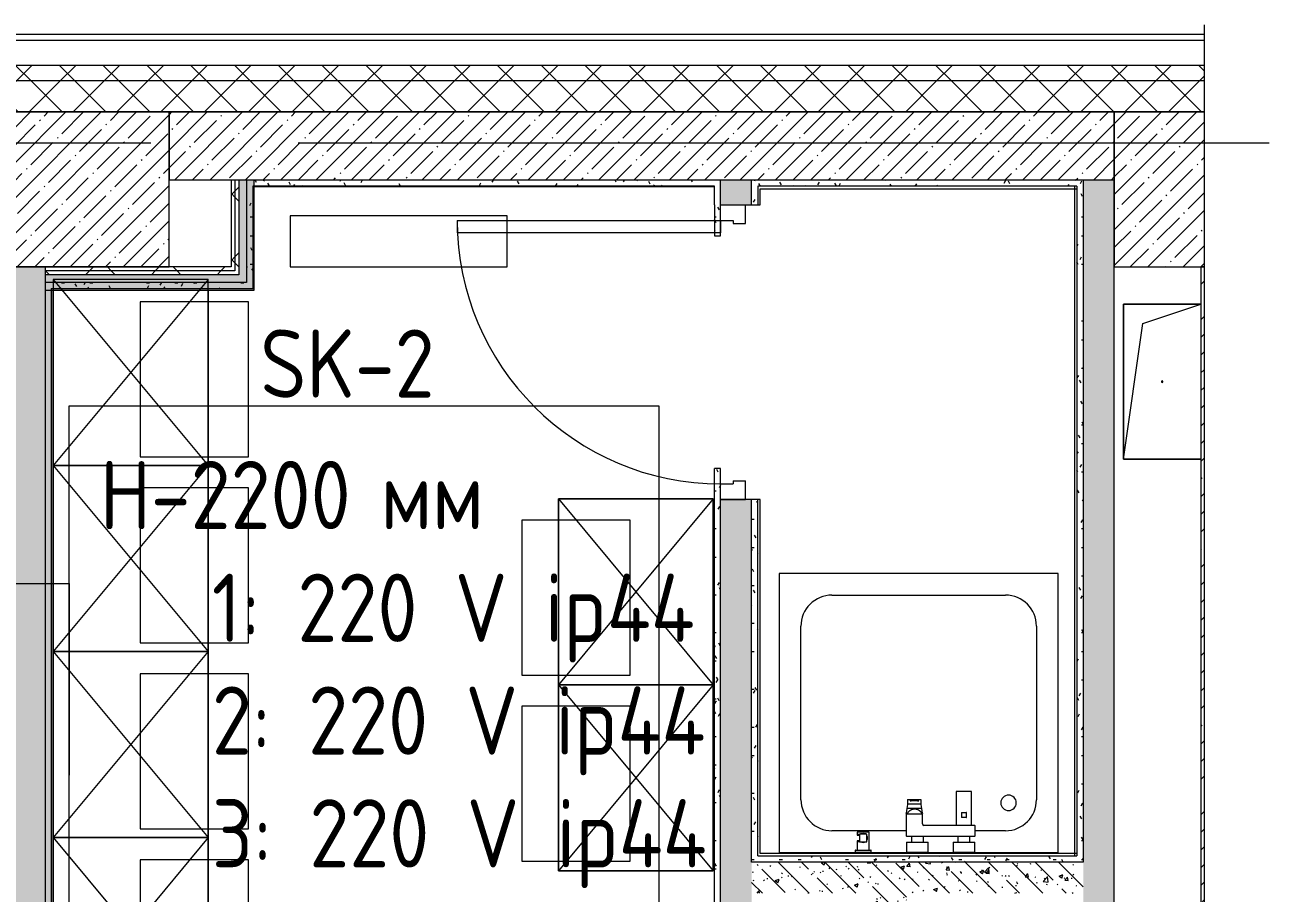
# Model space of a CAD drawing. Header units: millimetres. Extents: x 35881 to 234190, y -8553 to 29063.
# Drawn here: x 80685 to 84700, y 24580 to 27381 of the extents above; entities that cross this region are included whole.
import ezdxf

# ---------------------------------------------------------------- set-up
doc = ezdxf.new("R2010")
doc.units = ezdxf.units.MM
doc.linetypes.add('Осевая', pattern=[3175, 635, -476.25, 1587.5, -476.25])
for name, color, linetype, lineweight in [('A-DETL-GENF', 7, 'Continuous', 9), ('A-DOOR', 7, 'Continuous', 9), ('A-DOOR-1', 7, 'Continuous', 13), ('A-DOOR-FRAM', 7, 'Continuous', 13), ('A-GENM', 7, 'Continuous', 9), ('A-WALL', 7, 'Continuous', 9), ('E-ELEC-FIXT-IDEN', 7, 'Continuous', 9), ('I-WALL', 7, 'Continuous', 9), ('M-EQPM', 7, 'Continuous', 9), ('P-SANR-FIXT', 7, 'Continuous', 9), ('S-COLS', 7, 'Continuous', 9), ('Оси', 7, 'Continuous', 9), ('Оси-2', 7, 'Осевая', 9)]:
    doc.layers.add(name, color=color, linetype=linetype, lineweight=lineweight)
for name, color, linetype, lineweight, true_color in [('A-WALL-1', 7, 'Continuous', 9, 0x3c3c3c), ('A-WALL-FNSH-1', 7, 'Continuous', 9, 0x3c3c3c), ('I-FURN-1', 7, 'Continuous', 9, 0xf0f0f0), ('M-EQPM-1', 7, 'Continuous', 9, 0xd4d4d4)]:
    doc.layers.add(name, color=color, linetype=linetype, lineweight=lineweight, true_color=true_color)
doc.styles.add('GOST Common', font='GOST_Common.ttf', dxfattribs={"width": 0.9, "height": 220})
pattern_1 = [(45, (0, 0), (-57.02463, 57.02463), []), (45, (57.025, 0), (-57.02463, 57.02463), [100.806, -20.161, 3.353, -16.808])]
pattern_2 = [(135, (0, 0), (-75.43415, -75.43415), [106.68, -17.78, 3.556, -17.78]), (135, (0, 75.39), (-75.43415, -75.43415), []), (50, (0, 0), (127.52922, -11.15758), [13.335, -146.685]), (355, (0, 0), (-24.66966, 133.74002), [10.668, -117.348]), (100.451, (10.63, -0.93), (102.85973, 122.58178), [11.333, -124.663]), (46.184, (0, 35.56), (189.75516, -29.43036), [20.002, -220.027]), (96.636, (15.81, 33.1), (166.1822, 173.1996), [17, -186.995]), (351.184, (0, 35.56), (166.18393, 173.19757), [16.002, -176.022]), (21, (17.78, 26.67), (106.13027, -71.58603), [13.335, -146.685]), (326, (17.78, 26.67), (43.26188, 128.93175), [10.668, -117.348]), (71.451, (26.62, 20.7), (149.39198, 57.34505), [11.333, -124.663]), (37.5, (0, 0), (2.162228, 59.188357), [3.353, -112.573, 3.353, -115.773, -117.792]), (37.5, (0, 0), (2.162228, 59.188357), [-235.052, 3.353, -114.44]), (7.5, (0, 0), (46.773857, 70.126152), [3.353, -64.567, 3.353, -109.906, -44.894]), (7.5, (0, 0), (46.773857, 70.126152), [-181.178, 3.353, -41.542]), (327.5, (-39.65, 0), (94.91367, -4.010093), [3.353, -41.097, 3.353, -135.331, -184.023]), (327.5, (-39.65, 0), (94.91367, -4.010093), [-183.134, 3.353, -180.67]), (317.5, (-57.43, 0), (103.69057, 17.79882), [3.353, -54.432, 3.353, -88.748, -130.683]), (317.5, (-57.43, 0), (103.69057, 17.79882), [-149.885, 3.353, -127.33])]
pattern_3 = [(45, (0, 0), (-70.71068, 70.71068), []), (135, (0, 0), (-70.71068, -70.71068), [])]
pattern_4 = [(0, (0, 0), (121.92, 30.48), [10.058, -81.382, 10.058, -81.382, -487.68]), (0, (0, 0), (121.92, 30.48), [-182.88, 10.058, -172.822, 10.058, -81.382, -213.36]), (0, (0, 0), (121.92, 30.48), [-457.2, 10.058, -50.902, 10.058, -142.342]), (120, (45.72, 15.24), (-87.356454, 90.345817), [10.058, -81.382, 10.058, -81.382, -487.68]), (120, (45.72, 15.24), (-87.356454, 90.345817), [-182.88, 10.058, -172.822, 10.058, -81.382, -213.36]), (120, (45.72, 15.24), (-87.356454, 90.345817), [-457.2, 10.058, -50.902, 10.058, -142.342]), (240, (60.96, 76.2), (-34.563546, -120.825817), [10.058, -81.382, 10.058, -81.382, -487.68]), (240, (60.96, 76.2), (-34.563546, -120.825817), [-182.88, 10.058, -172.822, 10.058, -81.382, -213.36]), (240, (60.96, 76.2), (-34.563546, -120.825817), [-457.2, 10.058, -50.902, 10.058, -142.342])]
pattern_5 = [(45, (0, 0), (-106.06602, 106.06602), []), (135, (0, 0), (-106.06602, -106.06602), [])]

# ---------------------------------------------------------------- blocks, each defined once
blk = doc.blocks.new('110_Дверь_СКБ_1Ст_Внутренняя1 - Д-7_л__950x2100h_Туалет-32089464-План размещения напольных электротехнических лючков и розеток 1 этажа в осях 12-23')
at = {"layer": 'A-DOOR'}
blk.add_arc((437.5, 50), 850, 90, 180, dxfattribs=at)
at = {"layer": 'A-DOOR-1'}
for p, q in [((437.5, 900), (397.5, 900)), ((397.5, 50), (397.5, 900)), ((437.5, 900), (437.5, 50)), ((437.5, 50), (397.5, 50))]:
    blk.add_line(p, q, dxfattribs=at)
at = {"layer": 'A-DOOR-FRAM'}
for p, q in [((-462.5, 50), (-462.5, -30)), ((-462.5, 50), (-412.5, 50)), ((-412.5, 50), (-412.5, 10)), ((437.5, 50), (437.5, 10)), ((437.5, 50), (487.5, 50)), ((487.5, 50), (487.5, -30)), ((-402.5, 10), (-412.5, 10)), ((-402.5, 10), (-402.5, -30)), ((427.5, 10), (427.5, -30)), ((437.5, 10), (427.5, 10)), ((-462.5, -30), (-402.5, -30)), ((427.5, -30), (487.5, -30))]:
    blk.add_line(p, q, dxfattribs=at)
blk = doc.blocks.new('SND_Aquanet_Душевой поддон_HX108_Квадратный_С опорами_Сантехкомплект__$ - 900х900-18627870-План размещения напольных электротехнических лючков и розеток 1 этажа в осях 12-23')
at = {"layer": 'P-SANR-FIXT'}
for p, q in [((-180.8, 450), (-450, 450)), ((-450, 450), (-450, -450)), ((-30.8, 450), (-110.8, 450)), ((154.8, 450), (39.2, 450)), ((450, 450), (203.6, 450)), ((450, -450), (450, 450)), ((-280, 380), (-181.8, 380)), ((40.2, 380), (280, 380)), ((-380, -280), (-380, 280)), ((380, 280), (380, -280)), ((280, -380), (-280, -380)), ((-450, -450), (450, -450))]:
    blk.add_line(p, q, dxfattribs=at)
for centre, radius, start, end in [((-280, 280), 100, 90, 180), ((280, 280), 100, 0, 90), ((-290, 290), 25, 90, 270), ((-290, 290), 25, 270, 90), ((-280, -280), 100, 180, 270), ((280, -280), 100, 270, 0)]:
    blk.add_arc(centre, radius, start, end, dxfattribs=at)
blk = doc.blocks.new('GM_Отверстие прямоугольное _в плите_ - Отверстие-21613015-План размещения напольных электротехнических лючков и розеток 1 этажа в осях 12-23')
at = {"layer": 'A-GENM'}
for p, q in [((-125, -250), (-125, 250)), ((-125, 250), (125, 250)), ((125, 250), (-125, 250)), ((-125, 250), (-125, -250)), ((-62.5, 187.5), (125, 250)), ((-125, -250), (-62.5, 187.5)), ((125, -250), (-125, -250)), ((-125, -250), (125, -250))]:
    blk.add_line(p, q, dxfattribs=at)
for start, end in [(360, 180), (180, 360)]:
    blk.add_arc((0, 0), 2.5, start, end, dxfattribs=at)
blk = doc.blocks.new('Шкаф параметрический - 1_379п-25639863-План размещения напольных электротехнических лючков и розеток 1 этажа в осях 12-23')
at = {"layer": 'I-FURN-1'}
for p, q in [((0, 0), (600, -500)), ((0, -500), (600, 0)), ((600, 0), (0, 0)), ((0, 0), (0, -500)), ((34, 0), (71.2, 0)), ((71.2, 0), (571.2, 0)), ((571.2, 0), (600, 0)), ((600, -500), (600, 0)), ((600, 0), (600, -500)), ((0, -500), (600, -500)), ((600, -500), (34, -500))]:
    blk.add_line(p, q, dxfattribs=at)
blk = doc.blocks.new('Шкаф параметрический - 1_379п-V175-План размещения напольных электротехнических лючков и розеток 1 этажа в осях 12-23')
at = {"layer": 'I-FURN-1'}
for p, q in [((0, 0), (600, -500)), ((0, -500), (600, 0)), ((600, 0), (0, 0)), ((0, 0), (0, -500)), ((0, -500), (0, 0)), ((0, 0), (71.2, 0)), ((71.2, 0), (571.2, 0)), ((571.2, 0), (600, 0)), ((600, -500), (600, 0)), ((600, 0), (600, -500)), ((0, -500), (600, -500)), ((600, -500), (0, -500))]:
    blk.add_line(p, q, dxfattribs=at)
blk = doc.blocks.new('Шкаф параметрический - 1_379п-V176-План размещения напольных электротехнических лючков и розеток 1 этажа в осях 12-23')
at = {"layer": 'I-FURN-1'}
for p, q in [((0, 0), (600, -500)), ((0, -500), (600, 0)), ((600, 0), (0, 0)), ((0, 0), (0, -500)), ((0, -500), (0, 0)), ((0, 0), (600, 0)), ((600, -500), (600, 0)), ((600, 0), (600, -500)), ((0, -500), (600, -500)), ((69.2, -500), (0, -500)), ((569.2, -500), (69.2, -500)), ((600, -500), (569.2, -500))]:
    blk.add_line(p, q, dxfattribs=at)
blk = doc.blocks.new('Стол базовый прямоугольный - 1_378п-25640029-План размещения напольных электротехнических лючков и розеток 1 этажа в осях 12-23')
at = {"layer": 'I-FURN-1'}
for p, q in [((250, 175), (-250, 175)), ((-250, 175), (-250, -45)), ((250, -45), (250, 175)), ((-250, -45), (-250, -175)), ((250, -175), (250, -45)), ((-250, -175), (250, -175))]:
    blk.add_line(p, q, dxfattribs=at)
blk = doc.blocks.new('Стол базовый прямоугольный - 1_378п-V177-План размещения напольных электротехнических лючков и розеток 1 этажа в осях 12-23')
at = {"layer": 'I-FURN-1'}
for p, q in [((250, 175), (-250, 175)), ((-250, 175), (-250, 56.9)), ((250, 56.9), (250, 175)), ((-250, 56.9), (-250, -175)), ((250, -175), (250, 56.9)), ((-250, -175), (250, -175))]:
    blk.add_line(p, q, dxfattribs=at)
blk = doc.blocks.new('radiator_prado_classic_z_tip_30_po exemplyaru - Classic Z Тип 30-500-30677900-План размещения напольных электротехнических лючков и розеток 1 этажа в осях 12-23')
at = {"layer": 'M-EQPM-1'}
for p, q in [((0, 228), (0, 64)), ((700, 228), (0, 228)), ((700, 64), (700, 228)), ((0, 64), (700, 64))]:
    blk.add_line(p, q, dxfattribs=at)
blk = doc.blocks.new('Смеситель для ванны с душевым гарнитуром - Смеситель для ванны с душевым гарнитуром-V228-План размещения напольных электротехнических лючков и розеток 1 этажа в осях 12-23')
at = {"layer": 'P-SANR-FIXT'}
for p, q in [((83690, 24907.8), (83690, 24798.3)), ((83739.5, 24908.3), (83690.5, 24908.3)), ((83740, 24798.3), (83740, 24907.8)), ((83532.6, 24865.9), (83531, 24853)), ((83532.8, 24867.4), (83532.6, 24865.9)), ((83533.1, 24869.8), (83532.8, 24867.4)), ((83577.2, 24867.4), (83532.8, 24867.4)), ((83533.5, 24882.1), (83533, 24878.6)), ((83533, 24878.6), (83533, 24869.8)), ((83533.5, 24882.1), (83576.5, 24882.1)), ((83542.5, 24877.5), (83542.5, 24879.9)), ((83544.6, 24878.1), (83542.5, 24878.1)), ((83542.5, 24877.5), (83542.5, 24876)), ((83542.5, 24877.5), (83542.5, 24875.9)), ((83544.6, 24880.2), (83565.4, 24880.2)), ((83544.6, 24880.2), (83544.6, 24877.2)), ((83565.4, 24877.2), (83544.6, 24877.2)), ((83565.4, 24880.2), (83565.4, 24877.2)), ((83567.5, 24878.1), (83565.4, 24878.1)), ((83567.5, 24879.9), (83567.5, 24877.5)), ((83567.5, 24877.5), (83567.5, 24875.9)), ((83567.5, 24876), (83567.5, 24877.5)), ((83577, 24878.6), (83576.5, 24882.1)), ((83577, 24869.8), (83577, 24878.6)), ((83577.2, 24867.4), (83577, 24869.8)), ((83577.4, 24865.9), (83577.2, 24867.4)), ((83579, 24853), (83577.4, 24865.9)), ((83529, 24833.8), (83529, 24764.3)), ((83529, 24833.8), (83529, 24764.3)), ((83531, 24853), (83529.1, 24837.4)), ((83529.1, 24836.6), (83529.1, 24837.4)), ((83529.1, 24836.6), (83534, 24836.6)), ((83580, 24834.8), (83530, 24834.8)), ((83580, 24834.8), (83530, 24834.8)), ((83579, 24853), (83531, 24853)), ((83577.5, 24836.6), (83580.9, 24836.6)), ((83580.9, 24837.4), (83579, 24853)), ((83580.9, 24837.4), (83580.9, 24836.6)), ((83581, 24803.3), (83581, 24833.8)), ((83581, 24803.3), (83581, 24833.8)), ((83707, 24840.3), (83707, 24824.3)), ((83707.5, 24840.3), (83707, 24840.3)), ((83707, 24840.3), (83707.5, 24840.3)), ((83707.5, 24824.3), (83707, 24824.3)), ((83707, 24824.3), (83707.5, 24824.3)), ((83707.5, 24840.3), (83722.5, 24840.3)), ((83722.5, 24824.3), (83707.5, 24824.3)), ((83722.5, 24840.3), (83723, 24840.3)), ((83723, 24840.3), (83722.5, 24840.3)), ((83722.5, 24824.3), (83723, 24824.3)), ((83723, 24824.3), (83722.5, 24824.3)), ((83723, 24824.3), (83723, 24840.3)), ((83409.2, 24777), (83370.7, 24777)), ((83370.7, 24777), (83370.7, 24769.5)), ((83409.2, 24719), (83409.2, 24777)), ((83750, 24798.3), (83586, 24798.3)), ((83750, 24798.3), (83586, 24798.3)), ((83751, 24764.3), (83751, 24797.3)), ((83751, 24764.3), (83751, 24797.3)), ((83378, 24769.5), (83370.7, 24769.5)), ((83370.7, 24769.5), (83370.7, 24767.3)), ((83370.7, 24769.5), (83378, 24769.5)), ((83370.7, 24748.3), (83370.7, 24746.3)), ((83370.7, 24746.3), (83378, 24746.3)), ((83378, 24746.3), (83370.7, 24746.3)), ((83370.7, 24746.3), (83370.7, 24719)), ((83371.2, 24766.8), (83378, 24766.8)), ((83378, 24748.8), (83371.2, 24748.8)), ((83402, 24769.8), (83378, 24769.8)), ((83378, 24769.8), (83378, 24745.8)), ((83378, 24745.8), (83402, 24745.8)), ((83381.6, 24771.3), (83381.6, 24769.8)), ((83381.6, 24771.3), (83381.6, 24769.8)), ((83381.6, 24771.3), (83381.6, 24769.8)), ((83381.6, 24771.3), (83381.6, 24769.8)), ((83381.6, 24771.3), (83381.6, 24769.8)), ((83381.6, 24771.3), (83381.6, 24769.8)), ((83381.6, 24771.3), (83381.6, 24769.8)), ((83381.6, 24771.3), (83381.6, 24769.8)), ((83381.6, 24771.3), (83384.8, 24771.3)), ((83384.8, 24771.3), (83381.6, 24771.3)), ((83381.6, 24771.3), (83384.8, 24771.3)), ((83384.8, 24771.3), (83381.6, 24771.3)), ((83381.6, 24771.3), (83384.8, 24771.3)), ((83384.8, 24771.3), (83381.6, 24771.3)), ((83381.6, 24771.3), (83384.8, 24771.3)), ((83384.8, 24771.3), (83381.6, 24771.3)), ((83381.6, 24771.3), (83384.8, 24771.3)), ((83384.8, 24771.3), (83381.6, 24771.3)), ((83381.6, 24771.3), (83384.8, 24771.3)), ((83384.8, 24771.3), (83381.6, 24771.3)), ((83381.6, 24771.3), (83384.8, 24771.3)), ((83384.8, 24771.3), (83381.6, 24771.3)), ((83381.6, 24771.3), (83384.8, 24771.3)), ((83384.8, 24771.3), (83381.6, 24771.3)), ((83384.8, 24769.8), (83384.8, 24771.3)), ((83384.8, 24769.8), (83384.8, 24771.3)), ((83384.8, 24769.8), (83384.8, 24771.3)), ((83384.8, 24769.8), (83384.8, 24771.3)), ((83384.8, 24769.8), (83384.8, 24771.3)), ((83384.8, 24769.8), (83384.8, 24771.3)), ((83384.8, 24769.8), (83384.8, 24771.3)), ((83384.8, 24769.8), (83384.8, 24771.3)), ((83386.1, 24771.3), (83386.1, 24769.8)), ((83386.1, 24771.3), (83386.1, 24769.8)), ((83386.1, 24771.3), (83386.1, 24769.8)), ((83386.1, 24771.3), (83386.1, 24769.8)), ((83386.1, 24771.3), (83386.1, 24769.8)), ((83386.1, 24771.3), (83386.1, 24769.8)), ((83386.1, 24771.3), (83386.1, 24769.8)), ((83386.1, 24771.3), (83386.1, 24769.8)), ((83386.1, 24771.3), (83389.4, 24771.3)), ((83389.4, 24771.3), (83386.1, 24771.3)), ((83386.1, 24771.3), (83389.4, 24771.3)), ((83389.4, 24771.3), (83386.1, 24771.3)), ((83386.1, 24771.3), (83389.4, 24771.3)), ((83389.4, 24771.3), (83386.1, 24771.3)), ((83386.1, 24771.3), (83389.4, 24771.3)), ((83389.4, 24771.3), (83386.1, 24771.3)), ((83386.1, 24771.3), (83389.4, 24771.3)), ((83389.4, 24771.3), (83386.1, 24771.3)), ((83386.1, 24771.3), (83389.4, 24771.3)), ((83389.4, 24771.3), (83386.1, 24771.3)), ((83386.1, 24771.3), (83389.4, 24771.3)), ((83389.4, 24771.3), (83386.1, 24771.3)), ((83386.1, 24771.3), (83389.4, 24771.3)), ((83389.4, 24771.3), (83386.1, 24771.3)), ((83389.4, 24769.8), (83389.4, 24771.3)), ((83389.4, 24769.8), (83389.4, 24771.3)), ((83389.4, 24769.8), (83389.4, 24771.3)), ((83389.4, 24769.8), (83389.4, 24771.3)), ((83389.4, 24769.8), (83389.4, 24771.3)), ((83389.4, 24769.8), (83389.4, 24771.3)), ((83389.4, 24769.8), (83389.4, 24771.3)), ((83389.4, 24769.8), (83389.4, 24771.3)), ((83390.6, 24771.3), (83390.6, 24769.8)), ((83390.6, 24771.3), (83390.6, 24769.8)), ((83390.6, 24771.3), (83390.6, 24769.8)), ((83390.6, 24771.3), (83390.6, 24769.8)), ((83390.6, 24771.3), (83390.6, 24769.8)), ((83390.6, 24771.3), (83390.6, 24769.8)), ((83390.6, 24771.3), (83390.6, 24769.8)), ((83390.6, 24771.3), (83390.6, 24769.8)), ((83390.6, 24771.3), (83393.9, 24771.3)), ((83393.9, 24771.3), (83390.6, 24771.3)), ((83390.6, 24771.3), (83393.9, 24771.3)), ((83393.9, 24771.3), (83390.6, 24771.3)), ((83390.6, 24771.3), (83393.9, 24771.3)), ((83393.9, 24771.3), (83390.6, 24771.3)), ((83390.6, 24771.3), (83393.9, 24771.3)), ((83393.9, 24771.3), (83390.6, 24771.3)), ((83390.6, 24771.3), (83393.9, 24771.3)), ((83393.9, 24771.3), (83390.6, 24771.3)), ((83390.6, 24771.3), (83393.9, 24771.3)), ((83393.9, 24771.3), (83390.6, 24771.3)), ((83390.6, 24771.3), (83393.9, 24771.3)), ((83393.9, 24771.3), (83390.6, 24771.3)), ((83390.6, 24771.3), (83393.9, 24771.3)), ((83393.9, 24771.3), (83390.6, 24771.3)), ((83393.9, 24769.8), (83393.9, 24771.3)), ((83393.9, 24769.8), (83393.9, 24771.3)), ((83393.9, 24769.8), (83393.9, 24771.3)), ((83393.9, 24769.8), (83393.9, 24771.3)), ((83393.9, 24769.8), (83393.9, 24771.3)), ((83393.9, 24769.8), (83393.9, 24771.3)), ((83393.9, 24769.8), (83393.9, 24771.3)), ((83393.9, 24769.8), (83393.9, 24771.3)), ((83395.2, 24771.3), (83395.2, 24769.8)), ((83395.2, 24771.3), (83395.2, 24769.8)), ((83395.2, 24771.3), (83395.2, 24769.8)), ((83395.2, 24771.3), (83395.2, 24769.8)), ((83395.2, 24771.3), (83395.2, 24769.8)), ((83395.2, 24771.3), (83395.2, 24769.8)), ((83395.2, 24771.3), (83395.2, 24769.8)), ((83395.2, 24771.3), (83395.2, 24769.8)), ((83395.2, 24771.3), (83398.4, 24771.3)), ((83398.4, 24771.3), (83395.2, 24771.3)), ((83395.2, 24771.3), (83398.4, 24771.3)), ((83398.4, 24771.3), (83395.2, 24771.3)), ((83395.2, 24771.3), (83398.4, 24771.3)), ((83398.4, 24771.3), (83395.2, 24771.3)), ((83395.2, 24771.3), (83398.4, 24771.3)), ((83398.4, 24771.3), (83395.2, 24771.3)), ((83395.2, 24771.3), (83398.4, 24771.3)), ((83398.4, 24771.3), (83395.2, 24771.3)), ((83395.2, 24771.3), (83398.4, 24771.3)), ((83398.4, 24771.3), (83395.2, 24771.3)), ((83395.2, 24771.3), (83398.4, 24771.3)), ((83398.4, 24771.3), (83395.2, 24771.3)), ((83395.2, 24771.3), (83398.4, 24771.3)), ((83398.4, 24771.3), (83395.2, 24771.3)), ((83398.4, 24769.8), (83398.4, 24771.3)), ((83398.4, 24769.8), (83398.4, 24771.3)), ((83398.4, 24769.8), (83398.4, 24771.3)), ((83398.4, 24769.8), (83398.4, 24771.3)), ((83398.4, 24769.8), (83398.4, 24771.3)), ((83398.4, 24769.8), (83398.4, 24771.3)), ((83398.4, 24769.8), (83398.4, 24771.3)), ((83398.4, 24769.8), (83398.4, 24771.3)), ((83402, 24745.8), (83402, 24769.8)), ((83530, 24763.3), (83750, 24763.3)), ((83530, 24763.3), (83750, 24763.3)), ((83530, 24744), (83600, 24744)), ((83530, 24744), (83530, 24711)), ((83530, 24744), (83600, 24744)), ((83530, 24744), (83530, 24711)), ((83545.7, 24763.3), (83545.7, 24744)), ((83584.2, 24744), (83584.2, 24763.3)), ((83600, 24711), (83600, 24744)), ((83600, 24711), (83600, 24744)), ((83680, 24744), (83750, 24744)), ((83680, 24744), (83680, 24711)), ((83680, 24744), (83750, 24744)), ((83680, 24744), (83680, 24711)), ((83695.7, 24763.3), (83695.7, 24744)), ((83734.2, 24744), (83734.2, 24763.3)), ((83750, 24711), (83750, 24744)), ((83750, 24711), (83750, 24744)), ((83364, 24719), (83364, 24711)), ((83365.6, 24719), (83364, 24719)), ((83364, 24719), (83365.6, 24719)), ((83365.6, 24711), (83364, 24711)), ((83364, 24711), (83365.6, 24711)), ((83365.6, 24719), (83414.4, 24719)), ((83414.4, 24711), (83365.6, 24711)), ((83414.4, 24719), (83416, 24719)), ((83416, 24719), (83414.4, 24719)), ((83414.4, 24711), (83416, 24711)), ((83416, 24711), (83414.4, 24711)), ((83416, 24711), (83416, 24719)), ((83600, 24711), (83530, 24711)), ((83600, 24711), (83530, 24711)), ((83750, 24711), (83680, 24711)), ((83750, 24711), (83680, 24711))]:
    blk.add_line(p, q, dxfattribs=at)
at = {"layer": 'P-SANR-FIXT', "flags": 128}
for points in [[(83544.6, 24877.2), (83544.2, 24877.2), (83543.7, 24877.2), (83543.3, 24877.3), (83543, 24877.3), (83542.7, 24877.3), (83542.6, 24877.4), (83542.5, 24877.5)], [(83542.6, 24880), (83542.7, 24880), (83543, 24880.1), (83543.3, 24880.1), (83543.7, 24880.2), (83544.2, 24880.2), (83544.6, 24880.2)], [(83565.4, 24880.2), (83565.8, 24880.2), (83566.3, 24880.2), (83566.7, 24880.1), (83567, 24880.1), (83567.3, 24880), (83567.4, 24880)], [(83567.5, 24877.5), (83567.4, 24877.4), (83567.3, 24877.3), (83567, 24877.3), (83566.7, 24877.3), (83566.3, 24877.2), (83565.8, 24877.2), (83565.4, 24877.2)], [(83532.3, 24834.8), (83532.7, 24835.7), (83533.1, 24836.7), (83533.5, 24837.6), (83533.9, 24838.5), (83534.4, 24839.3), (83535, 24840.2), (83535.5, 24841), (83536.1, 24841.8), (83536.7, 24842.6), (83537.4, 24843.4), (83538.1, 24844.1), (83538.8, 24844.8), (83539.5, 24845.5), (83540.3, 24846.1), (83541.1, 24846.7), (83541.9, 24847.3), (83542.7, 24847.9), (83543.6, 24848.4), (83544.4, 24848.9), (83545.3, 24849.3), (83546.2, 24849.7), (83547.2, 24850.1), (83548.1, 24850.4), (83549.1, 24850.7), (83550, 24851), (83551, 24851.2), (83552, 24851.4), (83553, 24851.5), (83554, 24851.6), (83555, 24851.7), (83556, 24851.7)], [(83557, 24851.7), (83558, 24851.6), (83559, 24851.5), (83560, 24851.4), (83561, 24851.2), (83561.9, 24851), (83562.9, 24850.7), (83563.9, 24850.4), (83564.8, 24850.1), (83565.7, 24849.7), (83566.6, 24849.3), (83567.5, 24848.9), (83568.4, 24848.4), (83569.3, 24847.9), (83570.1, 24847.3), (83570.9, 24846.8), (83571.7, 24846.1), (83572.5, 24845.5), (83573.2, 24844.8), (83573.9, 24844.1), (83574.6, 24843.4), (83575.3, 24842.6), (83575.9, 24841.8), (83576.5, 24841), (83577, 24840.2), (83577.6, 24839.4), (83578, 24838.5), (83578.5, 24837.6), (83578.9, 24836.7), (83579.3, 24835.8), (83579.6, 24834.8)]]:
    blk.add_lwpolyline(points, dxfattribs=at)
at = {"layer": 'P-SANR-FIXT'}
for centre, radius, start, end in [((83690.5, 24907.8), 0.5, 90, 180), ((83739.5, 24907.8), 0.5, 0, 90), ((83530, 24833.8), 1, 90, 180), ((83530, 24833.8), 1, 90, 180), ((83580, 24833.8), 1, 0, 90), ((83580, 24833.8), 1, 0, 90), ((83586, 24803.3), 5, 180, 270), ((83586, 24803.3), 5, 180, 270), ((83750, 24797.3), 1, 0, 90), ((83750, 24797.3), 1, 0, 90), ((83371.2, 24767.3), 0.5, 180, 270), ((83371.2, 24748.3), 0.5, 90, 180), ((83390, 24757.8), 14.2, 58.3082, 122.0443), ((83390, 24757.8), 14.2, 58.3082, 122.0443), ((83390, 24757.8), 14.2, 238.1524, 301.7439), ((83390, 24757.8), 14.2, 238.1524, 301.7439), ((83390, 24757.8), 14.2, 328.2631, 31.8541), ((83390, 24757.8), 14.2, 328.2631, 31.8541), ((83530, 24764.3), 1, 180, 270), ((83530, 24764.3), 1, 180, 270), ((83750, 24764.3), 1, 270, 0), ((83750, 24764.3), 1, 270, 0)]:
    blk.add_arc(centre, radius, start, end, dxfattribs=at)
blk = doc.blocks.new('DET_L_Линия разрыва - М100-30654842-План размещения напольных электротехнических лючков и розеток 1 этажа в осях 12-23')
at = {"layer": 'A-DETL-GENF'}
blk.add_line((24079.7, 0), (12339.9, 0), dxfattribs=at)

msp = doc.modelspace()

# ---------------------------------------------------------------- hatches: boundary and pattern name
at = {"layer": 'A-WALL'}
h = msp.add_hatch(dxfattribs=at)
h.set_pattern_fill('FP_17', color=256, style=0, pattern_type=2)
h.set_pattern_definition(pattern_3)
h.paths.add_polyline_path([(84490.7, 27200), (84490.7, 27250), (80350, 27250), (80350, 27200)])
h.paths.add_polyline_path([(77250, 27200), (77250, 27250), (76350, 27250), (76350, 27200)])
h.paths.add_polyline_path([(74250, 27200), (74250, 27250), (72910, 27250), (72910, 27200), (73176.6, 27200)])
h.paths.add_polyline_path([(70810, 27200), (70810, 27250), (68210, 27250), (68210, 27200)])
h.paths.add_polyline_path([(67110, 27200), (67110, 27250), (66160, 27250), (66160, 27200)])
h.paths.add_polyline_path([(61060, 27200), (61060, 27250), (60005, 27250), (60005, 27200)])
h.paths.add_polyline_path([(57705, 27200), (57705, 27250), (56860, 27250), (56860, 27200)])
h.paths.add_polyline_path([(53860, 27200), (54760, 27200), (54760, 27250), (53860, 27250)])
h.paths.add_polyline_path([(51760, 27200), (51760, 27250), (50860, 27250), (50860, 27200)])
h.paths.add_polyline_path([(48760, 27200), (48760, 27250), (47660, 27250), (47660, 27200)])
h.paths.add_polyline_path([(44560, 27200), (44560, 27250), (42160, 27250), (42160, 27200), (44081, 27200)])
h = msp.add_hatch(dxfattribs=at)
h.set_pattern_fill('FP_17', color=256, style=0, pattern_type=2)
h.set_pattern_definition(pattern_3)
h.paths.add_polyline_path([(84490.7, 27100), (84490.7, 27200), (80350, 27200), (80350, 27100), (80650, 27100)])
h.paths.add_polyline_path([(77250, 27100), (77250, 27200), (76350, 27200), (76350, 27100), (76750, 27100)])
h.paths.add_polyline_path([(74250, 27100), (74250, 27200), (72910, 27200), (72910, 27100), (74040, 27100)])
h.paths.add_polyline_path([(70810, 27100), (70810, 27200), (68210, 27200), (68210, 27100), (70310, 27100)])
h.paths.add_polyline_path([(66760, 27100), (67110, 27100), (67110, 27200), (66160, 27200), (66160, 27100)])
h.paths.add_polyline_path([(61060, 27100), (61060, 27200), (60005, 27200), (60005, 27100), (60760, 27100)])
h.paths.add_polyline_path([(57705, 27100), (57705, 27200), (56860, 27200), (56860, 27100)])
h.paths.add_polyline_path([(54760, 27100), (54760, 27200), (53860, 27200), (53860, 27100), (54160, 27100)])
h.paths.add_polyline_path([(51760, 27100), (51760, 27200), (50860, 27200), (50860, 27100)])
h.paths.add_polyline_path([(48760, 27100), (48760, 27200), (47660, 27200), (47660, 27100), (48160, 27100)])
h.paths.add_polyline_path([(44560, 27100), (44560, 27200), (42160, 27200), (42160, 27100), (44081, 27100)])
at = {"layer": 'I-WALL'}
h = msp.add_hatch(dxfattribs=at)
h.set_pattern_fill('FP_1', color=256, style=0, pattern_type=2)
h.set_pattern_definition(pattern_1)
h.paths.add_polyline_path([(82930, 26880), (84200, 26880), (84200, 27100), (81150, 27100), (81150, 26880), (82632.7, 26880)])
h = msp.add_hatch(dxfattribs=at)
h.set_pattern_fill('FP_60', color=256, style=0, pattern_type=2)
h.set_pattern_definition(pattern_5)
h.paths.add_polyline_path([(81350, 26600), (81362.5, 26600), (81362.5, 26880), (81350, 26880), (81350, 26708.6)])
h = msp.add_hatch(dxfattribs=at)
h.set_pattern_fill('FP_60', color=256, style=0, pattern_type=2)
h.set_pattern_definition(pattern_5)
h.paths.add_polyline_path([(81362.5, 26587.5), (81375, 26587.5), (81375, 26880), (81362.5, 26880), (81362.5, 26600)])
for points in [[(81375, 26575), (81425, 26575), (81425, 26880), (81375, 26880), (81375, 26587.5)], [(81425, 26525), (81425, 26575), (80750, 26575), (80750, 26525), (81276.3, 26525)]]:
    msp.add_hatch(color=256, dxfattribs=at).paths.add_polyline_path(points)
h = msp.add_hatch(dxfattribs=at)
h.set_pattern_fill('FP_58', color=256, style=0, pattern_type=2)
h.set_pattern_definition(pattern_4)
h.paths.add_polyline_path([(81420, 26550), (81420, 26880), (81400, 26880), (81400, 26550)])
h = msp.add_hatch(dxfattribs=at)
h.set_pattern_fill('FP_58', color=256, style=0, pattern_type=2)
h.set_pattern_definition(pattern_4)
h.paths.add_polyline_path([(82910, 26860), (82930, 26860), (82930, 26880), (81420, 26880), (81420, 26860), (82909, 26860)])
h = msp.add_hatch(dxfattribs=at)
h.set_pattern_fill('FP_22', color=256, style=0, pattern_type=2)
h.set_pattern_definition(pattern_2)
h.paths.add_polyline_path([(82996.4, 23940), (83030, 23940), (83030, 25850), (82930, 25850), (82930, 23940)])
h.paths.add_polyline_path([(83030, 26800), (83030, 26880), (82930, 26880), (82930, 26800)])
h = msp.add_hatch(dxfattribs=at)
h.set_pattern_fill('FP_58', color=256, style=0, pattern_type=2)
h.set_pattern_definition(pattern_4)
h.paths.add_polyline_path([(83030, 24700), (83050, 24700), (83050, 25850), (83030, 25850), (83030, 25186.3)])
h.paths.add_polyline_path([(83030, 26800), (83050, 26800), (83050, 26880), (83030, 26880)])
h = msp.add_hatch(dxfattribs=at)
h.set_pattern_fill('FP_58', color=256, style=0, pattern_type=2)
h.set_pattern_definition(pattern_4)
h.paths.add_polyline_path([(84072, 26860), (84080, 26860), (84080, 26880), (83050, 26880), (83050, 26860), (83360.1, 26860)])
h = msp.add_hatch(dxfattribs=at)
h.set_pattern_fill('FP_58', color=256, style=0, pattern_type=2)
h.set_pattern_definition(pattern_4)
h.paths.add_polyline_path([(84080, 24700), (84100, 24700), (84100, 26880), (84080, 26880), (84080, 24708)])
h = msp.add_hatch(dxfattribs=at)
h.set_pattern_fill('FP_22', color=256, style=0, pattern_type=2)
h.set_pattern_definition(pattern_2)
h.paths.add_polyline_path([(84200, 21800), (84200, 26880), (84100, 26880), (84100, 21800)])
h = msp.add_hatch(dxfattribs=at)
h.set_pattern_fill('FP_58', color=256, style=0, pattern_type=2)
h.set_pattern_definition(pattern_4)
h.paths.add_polyline_path([(82930, 24370), (82930, 25950), (82910, 25950), (82910, 24370)])
h.paths.add_polyline_path([(82930, 26700), (82930, 26860), (82910, 26860), (82910, 26700)])
h = msp.add_hatch(dxfattribs=at)
h.set_pattern_fill('FP_22', color=256, style=0, pattern_type=2)
h.set_pattern_definition(pattern_2)
h.paths.add_polyline_path([(80650, 23200), (80750, 23200), (80750, 26600), (80650, 26600), (80650, 23359.5)])
h = msp.add_hatch(dxfattribs=at)
h.set_pattern_fill('FP_60', color=256, style=0, pattern_type=2)
h.set_pattern_definition(pattern_5)
h.paths.add_polyline_path([(80750, 26587.5), (81362.5, 26587.5), (81362.5, 26600), (80750, 26600)])
h = msp.add_hatch(dxfattribs=at)
h.set_pattern_fill('FP_60', color=256, style=0, pattern_type=2)
h.set_pattern_definition(pattern_5)
h.paths.add_polyline_path([(80750, 26575), (81375, 26575), (81375, 26587.5), (80750, 26587.5)])
h = msp.add_hatch(dxfattribs=at)
h.set_pattern_fill('FP_1', color=256, style=0, pattern_type=2)
h.set_pattern_definition(pattern_1)
h.paths.add_polyline_path([(84490.7, 23200), (84490.7, 26600), (84480, 26600), (84480, 23200)])
h = msp.add_hatch(dxfattribs=at)
h.set_pattern_fill('FP_58', color=256, style=0, pattern_type=2)
h.set_pattern_definition(pattern_4)
h.paths.add_polyline_path([(80770, 26530), (81420, 26530), (81420, 26550), (80750, 26550), (80750, 26530)])
h = msp.add_hatch(dxfattribs=at)
h.set_pattern_fill('FP_58', color=256, style=0, pattern_type=2)
h.set_pattern_definition(pattern_4)
h.paths.add_polyline_path([(80750, 23220), (80770, 23220), (80770, 26530), (80750, 26530), (80750, 23359.5)])
h = msp.add_hatch(dxfattribs=at)
h.set_pattern_fill('FP_58', color=256, style=0, pattern_type=2)
h.set_pattern_definition(pattern_4)
h.paths.add_polyline_path([(83905.6, 24680), (84100, 24680), (84100, 24700), (83030, 24700), (83030, 24680), (83723.8, 24680)])
h = msp.add_hatch(dxfattribs=at)
h.set_pattern_fill('FP_22', color=256, style=0, pattern_type=2)
h.set_pattern_definition(pattern_2)
h.paths.add_polyline_path([(84100, 24580), (84100, 24680), (83030, 24680), (83030, 24580), (84087.5, 24580)])
h = msp.add_hatch(dxfattribs=at)
h.set_pattern_fill('FP_22', color=256, style=0, pattern_type=2)
h.set_pattern_definition(pattern_2)
h.paths.add_polyline_path([(83530, 24040), (83530, 24580), (83430, 24580), (83430, 24040)])
at = {"layer": 'S-COLS'}
h = msp.add_hatch(dxfattribs=at)
h.set_pattern_fill('FP_1', color=256, style=0, pattern_type=2)
h.set_pattern_definition(pattern_1)
h.paths.add_polyline_path([(80650, 26600), (81150, 26600), (81150, 27100), (80650, 27100), (80650, 27013.1)])
h = msp.add_hatch(dxfattribs=at)
h.set_pattern_fill('FP_1', color=256, style=0, pattern_type=2)
h.set_pattern_definition(pattern_1)
h.paths.add_polyline_path([(84200, 26600), (84490.7, 26600), (84490.7, 27100), (84200, 27100), (84200, 27013.1)])

# ---------------------------------------------------------------- linework, layer by layer
at = {"layer": 'A-WALL'}
for p, q in [((84490.7, 27330), (80350, 27330)), ((84490.7, 27250), (80350, 27250)), ((84490.7, 27200), (80350, 27200)), ((81362.5, 26880), (81362.5, 26587.5)), ((81375, 26880), (81375, 26575)), ((83030, 26800), (83030, 26880)), ((82910, 26860), (81420, 26860)), ((81420, 26860), (81420, 26550)), ((84080, 26860), (83050, 26860)), ((83050, 26860), (83050, 26800)), ((84080, 26860), (84080, 24700)), ((81362.5, 26587.5), (80750, 26587.5)), ((81375, 26575), (80750, 26575)), ((80770, 26530), (81420, 26530)), ((80770, 26530), (80770, 23220)), ((82910, 24390), (82910, 25950)), ((83030, 24680), (83030, 25850)), ((83050, 24700), (83050, 25850)), ((83050, 24700), (84080, 24700))]:
    msp.add_line(p, q, dxfattribs=at)
at = {"layer": 'A-WALL-1'}
for p, q in [((80350, 27100), (84490.7, 27100)), ((84200, 27100), (81150, 27100)), ((81150, 27100), (81150, 26880)), ((84200, 23200), (84200, 27100)), ((84200, 26880), (81150, 26880)), ((81350, 26880), (81350, 26600)), ((81400, 26880), (81400, 26550)), ((81425, 26525), (81425, 26880)), ((82930, 26700), (82930, 26880)), ((84100, 26880), (84100, 24680)), ((82910, 26800), (82910, 26700)), ((82930, 26800), (83050, 26800)), ((82910, 26700), (82930, 26700)), ((81350, 26600), (80650, 26600)), ((80750, 26600), (80750, 23200)), ((84480, 26600), (84480, 23200)), ((84490.7, 26600), (84480, 26600)), ((81400, 26550), (80750, 26550)), ((80750, 26525), (81425, 26525)), ((82930, 25950), (82910, 25950)), ((82930, 24370), (82930, 25950)), ((83050, 25850), (82930, 25850)), ((84100, 24680), (83030, 24680))]:
    msp.add_line(p, q, dxfattribs=at)
at = {"layer": 'A-WALL-FNSH-1'}
for p, q in [((84490.7, 27350), (80350, 27350)), ((81421, 26859), (82909, 26859)), ((81421, 26529), (81421, 26859)), ((82909, 26859), (82909, 26800)), ((82910, 26800), (82910, 26860)), ((83058, 26852), (84080, 26852)), ((83058, 26800), (83058, 26852)), ((84072, 26860), (84072, 24700)), ((82909, 26800), (82910, 26800)), ((83050, 26800), (83058, 26800)), ((81420, 26550), (81420, 26530)), ((81421, 26529), (80770, 26529)), ((80771, 23221), (80771, 26529)), ((82910, 25850), (82909, 25850)), ((82909, 25850), (82909, 24391)), ((83058, 25850), (83050, 25850)), ((83058, 24708), (83058, 25850)), ((84080, 24708), (83058, 24708))]:
    msp.add_line(p, q, dxfattribs=at)
at = {"layer": 'E-ELEC-FIXT-IDEN'}
for p, q in [((80630, 25578.7), (80827.5, 25578.7)), ((80827.5, 25578.7), (80827.5, 24960.4))]:
    msp.add_line(p, q, dxfattribs=at)
at = {"layer": 'E-ELEC-FIXT-IDEN', "flags": 128}
msp.add_lwpolyline([(80827.5, 26151.9), (82730.3, 26151.9), (82730.3, 23768.9), (80827.5, 23768.9)], close=True, dxfattribs=at)
at = {"layer": 'S-COLS'}
for p, q in [((81150, 27100), (80650, 27100)), ((81150, 26600), (81150, 27100)), ((84490.7, 27100), (84200, 27100)), ((84200, 27100), (84200, 26600)), ((80650, 26600), (81150, 26600)), ((84200, 26600), (84490.7, 26600))]:
    msp.add_line(p, q, dxfattribs=at)
at = {"layer": 'Оси'}
msp.add_line((82200, 27000), (84700, 27000), dxfattribs=at)
at = {"layer": 'Оси-2'}
msp.add_line((39180.8, 27000), (82200, 27000), dxfattribs=at)

# ---------------------------------------------------------------- block references
at = {"layer": 'A-DETL-GENF', "rotation": 90.00000000000031}
msp.add_blockref('DET_L_Линия разрыва - М100-30654842-План размещения напольных электротехнических лючков и розеток 1 этажа в осях 12-23', (84490.7, 3301.1), dxfattribs=at)
at = {"layer": 'A-DOOR', "rotation": 90}
msp.add_blockref('110_Дверь_СКБ_1Ст_Внутренняя1 - Д-7_л__950x2100h_Туалет-32089464-План размещения напольных электротехнических лючков и розеток 1 этажа в осях 12-23', (82980, 26312.5), dxfattribs=at)
at = {"layer": 'A-GENM'}
msp.add_blockref('GM_Отверстие прямоугольное _в плите_ - Отверстие-21613015-План размещения напольных электротехнических лючков и розеток 1 этажа в осях 12-23', (84355, 26230), dxfattribs=at)
at = {"layer": 'I-FURN-1'}
for name, p, rotation in [('Шкаф параметрический - 1_379п-25639863-План размещения напольных электротехнических лючков и розеток 1 этажа в осях 12-23', (81276.3, 26559), 270.0000000000001), ('Стол базовый прямоугольный - 1_378п-25640029-План размещения напольных электротехнических лючков и розеток 1 этажа в осях 12-23', (81231.3, 26237.8), 89.9999999999997), ('Шкаф параметрический - 1_379п-V175-План размещения напольных электротехнических лючков и розеток 1 этажа в осях 12-23', (81276.3, 25959), 270.0000000000001), ('Стол базовый прямоугольный - 1_378п-25640029-План размещения напольных электротехнических лючков и розеток 1 этажа в осях 12-23', (81231.3, 25637.8), 89.9999999999997), ('Шкаф параметрический - 1_379п-V176-План размещения напольных электротехнических лючков и розеток 1 этажа в осях 12-23', (82906.3, 25851.9), 270.0000000000001), ('Стол базовый прямоугольный - 1_378п-V177-План размещения напольных электротехнических лючков и розеток 1 этажа в осях 12-23', (82463.2, 25532.8), 89.9999999999997), ('Шкаф параметрический - 1_379п-V175-План размещения напольных электротехнических лючков и розеток 1 этажа в осях 12-23', (81276.3, 25359), 270.0000000000001), ('Стол базовый прямоугольный - 1_378п-25640029-План размещения напольных электротехнических лючков и розеток 1 этажа в осях 12-23', (81231.3, 25037.8), 89.9999999999997), ('Шкаф параметрический - 1_379п-V176-План размещения напольных электротехнических лючков и розеток 1 этажа в осях 12-23', (82906.3, 25251.9), 270.0000000000001), ('Стол базовый прямоугольный - 1_378п-V177-План размещения напольных электротехнических лючков и розеток 1 этажа в осях 12-23', (82463.2, 24932.8), 89.9999999999997), ('Шкаф параметрический - 1_379п-V175-План размещения напольных электротехнических лючков и розеток 1 этажа в осях 12-23', (81276.3, 24759), 270.0000000000001), ('Стол базовый прямоугольный - 1_378п-25640029-План размещения напольных электротехнических лючков и розеток 1 этажа в осях 12-23', (81231.3, 24437.8), 89.9999999999997)]:
    msp.add_blockref(name, p, dxfattribs=dict(at, rotation=rotation))
at = {"layer": 'M-EQPM', "rotation": 180}
msp.add_blockref('radiator_prado_classic_z_tip_30_po exemplyaru - Classic Z Тип 30-500-30677900-План размещения напольных электротехнических лючков и розеток 1 этажа в осях 12-23', (82241.2, 26828.3), dxfattribs=at)
at = {"layer": 'P-SANR-FIXT', "rotation": 180}
msp.add_blockref('SND_Aquanet_Душевой поддон_HX108_Квадратный_С опорами_Сантехкомплект__$ - 900х900-18627870-План размещения напольных электротехнических лючков и розеток 1 этажа в осях 12-23', (83569.2, 25161.2), dxfattribs=at)
at = {"layer": 'P-SANR-FIXT'}
msp.add_blockref('Смеситель для ванны с душевым гарнитуром - Смеситель для ванны с душевым гарнитуром-V228-План размещения напольных электротехнических лючков и розеток 1 этажа в осях 12-23', (0, 0), dxfattribs=at)

# ---------------------------------------------------------------- texts
at = {"layer": 'E-ELEC-FIXT-IDEN', "char_height": 220, "attachment_point": 1, "style": 'GOST Common'}
for s, insert, width in [('SK-2', (81444.1, 26398.2), 707.088), ('H-2200 ', (80927.5, 25974.2), 1096.708), ('мм', (81832.4, 25974.2), 375.19), ('   1: 220 V ip44', (80927.5, 25610.4), 1984.177), ('   2: 220 V ip44', (80927.5, 25246.6), 2034.683), ('   3: 220 V ip44', (80927.5, 24882.8), 2027.468)]:
    msp.add_mtext(s, dxfattribs=dict(at, insert=insert, width=width))

doc.saveas('drawing.dxf')
